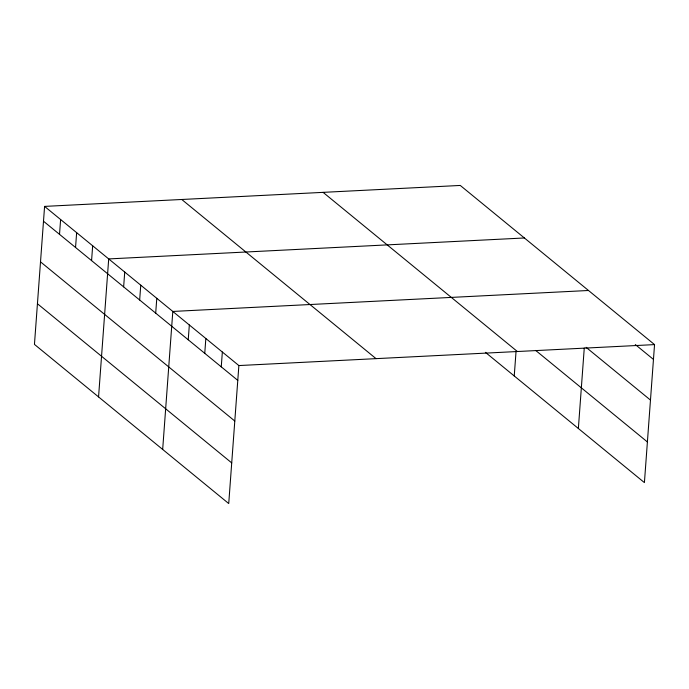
<?xml version="1.0" encoding="UTF-8"?>
<svg xmlns="http://www.w3.org/2000/svg" width="689" height="689" viewBox="0 0 689 689"><rect width="100%" height="100%" fill="white"/><g stroke="black" fill="none" stroke-linecap="round" stroke-linejoin="round"><path stroke-width="1.03" d="M44.587 206.399L34.45 344.397L228.731 503.556L238.868 365.558L44.587 206.399L460.269 185.444L654.55 344.603L644.413 482.601L485.392 352.329M59.521 234.346L60.615 219.533M75.549 247.48L76.643 232.658M91.577 260.614L92.67 245.792M98.561 396.916L108.698 258.926L524.381 237.972M123.641 286.874L124.726 272.052M139.669 299.999L140.754 285.186M155.697 313.133L156.782 298.311M162.673 449.443L172.81 311.445L588.492 290.491M188.235 339.789L189.329 324.975M204.754 353.319L205.839 338.506M221.264 366.849L222.349 352.027M514.244 375.961L516.052 351.364M578.364 428.489L584.263 348.048M238.868 365.558L654.55 344.603M635.292 344.543L653.465 359.425M586.072 347.308L650.476 400.076M535.663 350.417L647.402 441.95M323.089 192.36L517.379 351.519M181.758 199.483L376.039 358.642M43.493 221.221L237.783 380.38M40.513 261.863L234.794 421.031M37.439 303.746L231.719 462.905"/></g></svg>
